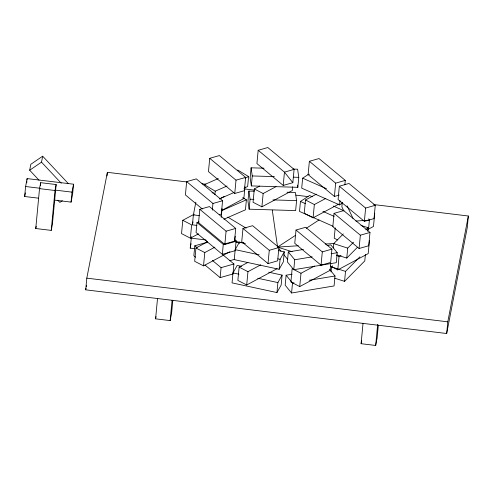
<?xml version="1.0" encoding="UTF-8"?>
<svg xmlns="http://www.w3.org/2000/svg" width="493" height="493" viewBox="0 0 493 493"><rect width="100%" height="100%" fill="white"/><g stroke="black" fill="none" stroke-linecap="round" stroke-linejoin="round"><path stroke-width="0.74" d="M38.343 198.155L24.65 196.497L25.593 186.52L27.133 178.589L73.543 184.203L72.607 194.174L71.06 202.112L54.322 200.084M26.733 182.86L26.869 181.436M26.998 180.013L27.133 178.589M35.755 228.518L39.526 188.628L40.679 182.675L56.153 184.548L52.381 224.438L51.223 230.391L35.755 228.518L36.186 226.287M40.395 185.688L40.679 182.675M51.223 230.391L54.994 190.501L56.153 184.548M71.06 202.112L72.003 192.141L73.543 184.203M373.719 204.558L468.35 216.008L467.247 227.698L446.676 333.514L85.702 289.841L86.805 278.151L107.375 172.328L186.748 181.935M107.03 175.983L107.375 172.328M172.827 300.286L171.613 313.123L170.165 320.598L155.591 318.835L157.52 298.444M170.165 320.598L172.088 300.206M194.291 214.159L182.798 220.309L181.541 233.608L190.384 238.168L198.494 233.83M219.262 214.615L221.326 214.024L222.583 200.731L196.3 178.879L186.668 181.634L185.411 194.926L202.352 209.007M190.384 238.168L191.641 224.876L182.798 220.309M194.649 248.669L190.23 248.133L191.463 236.671M196.849 225.4L192.43 224.863L193.373 214.893L195.832 202.241M207.639 242.131L194.797 245.797L193.854 255.768L195.604 257.229M199.135 221.918L196.997 222.528L196.054 232.505L222.337 254.351L235.179 250.684L236.122 240.713L234.372 239.253M207.43 241.853L195.937 248.004L194.68 261.302L203.523 265.869L229.88 251.757M199.807 209.328L198.55 222.626L224.833 244.473L234.465 241.724L235.722 228.425L209.439 206.579L199.807 209.328L226.09 231.18L224.833 244.473M209.722 158.315L208.465 171.613L234.754 193.459L244.386 190.711L245.643 177.412L219.354 155.566L209.722 158.315L236.011 180.161L234.754 193.459M203.523 265.869L204.78 252.57L214.917 247.141M206.376 242.883L206.573 240.744M212.323 210.129L212.951 203.48L186.668 181.634M214.88 194.747L215.219 191.185L227.039 186.009M221.215 217.456L222.053 208.588M222.824 254.758L233.922 263.977L232.979 273.954L220.137 277.621L221.08 267.65L212.323 260.366M222.337 254.351L223.28 244.38L196.997 222.528M234.841 239.98L235.192 236.289M241.687 266.393L237.195 265.425L232.992 272.919L232.049 282.89L276.949 292.559L281.158 285.065L282.101 275.094L268.63 272.191M245.385 243.45L239.395 242.162L235.192 249.649L234.249 259.62L279.149 269.289L283.358 261.795L284.295 251.824L278.311 250.536M239.259 243.585L239.395 242.162M221.548 210.511L243.85 198.568L244.966 186.748M247.911 262.418L239.123 267.12L237.866 280.418L246.703 284.985L277.115 268.697M242.987 228.444L241.73 241.743L268.019 263.589L277.651 260.84L278.909 247.541L252.619 225.695L242.987 228.444L269.277 250.296L268.019 263.589M243.203 197.903L246.395 199.825L245.452 209.802L223.896 219.249M237.737 170.023L248.595 176.556L247.652 186.533L244.177 188.055M254.24 191.241L248.897 191.081L247.961 201.052L249.125 209.192L295.634 210.585L296.576 200.614L295.412 192.473L287.025 192.221M264.063 168.199L251.097 167.811L250.154 177.782L251.325 185.923L297.834 187.322L298.776 177.344L297.612 169.204L293.033 169.068M249.125 209.192L250.068 199.221L248.897 191.081M251.325 185.923L252.268 175.952L251.097 167.811M259.725 186.071L254.314 188.961L253.057 202.259L261.9 206.826L292.312 190.544L292.663 186.847M258.184 150.285L256.927 163.584L283.21 185.43L292.842 182.681L294.099 169.382L267.816 147.536L258.184 150.285L284.467 172.137L292.842 182.681M246.703 284.985L247.961 271.686L260.803 264.809M261.9 206.826L263.157 193.527L276 186.65M283.21 185.43L284.467 172.137L294.099 169.382M276.949 292.559L277.892 282.581L282.101 275.094M279.149 269.289L280.092 259.312L284.295 251.824M292.189 274.207L286.113 275.211L285.17 285.188L291.573 292.996L334.075 285.952L335.018 275.981L329.534 269.289M303.497 249.427L288.313 251.941L287.37 261.919L293.773 269.726L336.275 262.683L337.218 252.712L330.821 244.904L327.025 245.532M296.016 230.034L294.759 243.332L321.042 265.179L330.674 262.43L331.931 249.131L305.648 227.285L296.016 230.034L322.299 251.886L321.042 265.179M291.573 292.996L292.515 283.019L286.113 275.211M293.773 269.726L294.715 259.756L288.313 251.941M312.334 196.756L309.524 195.511L300.453 201.452L299.51 211.423L333.182 226.324M308.704 174.22L302.653 178.183L301.71 188.153L339.591 204.922L342.617 202.943M316.321 194.193L305.506 199.979L304.249 213.278L313.092 217.844L338.771 204.09M339.221 195.074L334.402 196.448L308.119 174.602L309.376 161.303L319.008 158.555L345.291 180.401L344.872 184.832M300.989 273.276L292.146 268.716L290.888 282.008L299.732 286.575L300.989 273.276L314.503 266.041M313.092 217.844L314.349 204.546L325.836 198.396M334.402 196.448L335.659 183.156L309.376 161.303M334.063 213.358L332.812 226.657L359.095 248.503L368.727 245.754L369.984 232.456L343.695 210.61L334.063 213.358L360.352 235.204L359.095 248.503M330.772 263.644L330.144 270.293L299.732 286.575M331.031 271.896L331.506 266.91L332.572 265.832M333.299 247.911L333.706 243.641L343.282 233.953M335.197 227.846L334.217 238.187L337.619 239.943M339.344 186.212L338.087 199.511L364.37 221.357L374.002 218.609L375.259 205.31L348.976 183.464L339.344 186.212L365.627 208.064L364.37 221.357M339.591 204.922L339.991 200.645M342.265 202.537L341.859 206.807L343.837 210.973M330.304 266.035L337.785 269.893L339.042 256.6L341.07 255.516M334.765 278.225L344.57 281.355L345.513 271.384L359.884 256.847M336.965 254.955L346.77 258.085L347.713 248.115L353.567 242.192M365.399 254.493L364.795 260.902L344.57 281.355M367.599 231.223L367.938 227.661L360.931 225.424M368.45 230.145L369.393 220.174L368.733 218.787M369.454 240.319L368.197 253.612L337.785 269.893M378.341 325.152L377.127 337.988L375.672 345.464L361.104 343.701L363.033 323.309M374.729 213.173L373.472 226.466L368.068 229.362M375.672 345.464L377.669 324.314M446.676 333.514L447.78 321.824L468.35 216.008M39.033 180.216L29.679 170.233L30.837 164.28L42.663 156.201L68.133 183.384M24.65 196.497L25.353 192.886M29.679 170.233L41.504 162.154L42.663 156.201M85.702 289.841L85.998 288.325M86.287 286.815L86.583 285.305M155.591 318.835L156.028 316.592M192.43 224.863L193.009 221.887M190.23 248.133L190.52 246.648M190.809 245.157L191.099 243.671M361.104 343.701L361.683 340.712M365.806 229.812L367.938 227.661M346.77 258.085L357.413 247.32M62.321 200.706L59.826 202.407L57.749 200.189M295.467 235.371L277.577 247.079L272.284 210.141M306.326 228.265L319.1 219.903M219.428 199.024L224.155 196.491M218.263 178.558L204.361 184.653L215.219 191.185M245.12 178.084L248.595 176.556M219.835 198.722L233.744 192.627M221.363 210.801L246.395 199.825M236.011 180.161L245.643 177.412M308.119 174.602L309.493 174.208M212.951 203.48L222.583 200.731M335.659 183.156L345.291 180.401M226.09 231.18L235.722 228.425M223.28 244.38L236.122 240.713M365.627 208.064L375.259 205.31M229.602 260.779L234.767 259.306M269.277 250.296L278.909 247.541M221.08 267.65L233.922 263.977M360.352 235.204L369.984 232.456M322.299 251.886L331.931 249.131M294.715 259.756L312.174 256.859M331.148 253.716L337.218 252.712M292.515 283.019L294.031 282.772M309.216 280.258L335.018 275.981M355.835 221.037L369.393 220.174M298.333 245.76L277.577 247.079L292.17 251.738M325.232 244.053L334.457 243.468M252.268 175.952L274.379 176.611M293.44 177.184L298.776 177.344M250.068 199.221L253.877 199.332M272.943 199.905L296.576 200.614M202.007 183.778L205.827 184.24M243.98 188.856L254.665 190.15M295.874 195.136L308.088 196.615M211.996 192.775L213.469 192.954M25.593 186.52L40.05 188.271M55.265 190.113L72.003 192.141M39.526 188.628L54.994 190.501M193.373 214.893L199.264 215.607M235.87 242.032L243.45 242.95M191.173 238.162L205.908 239.943M86.805 278.151L447.78 321.824M235.894 241.73L243.474 242.704M235.192 249.649L259.139 254.807M277.849 258.831L280.092 259.312M232.992 272.919L238.976 274.207M257.685 278.237L277.892 282.581M333.706 243.641L347.713 248.115M331.506 266.91L345.513 271.384M302.653 178.183L326.502 188.739M333.373 206.068L343.898 210.727M300.453 201.452L305.364 203.621M322.903 211.386L334.125 216.353M305.506 199.979L314.349 204.546M254.314 188.961L263.157 193.527M242.488 197.866L243.85 198.568M336.318 255.195L339.042 256.6M239.123 267.12L247.961 271.686M195.937 248.004L204.78 252.57M227.858 217.154L246.18 228.179M194.797 245.797L197.132 247.739M204.952 264.994L220.137 277.621M41.504 162.154L61.261 183.236M279.032 248.854L280.973 251.22M283.882 254.77L287.758 259.503M347.084 205.858L353.013 218.356M297.513 185.097L297.834 187.322"/></g></svg>
